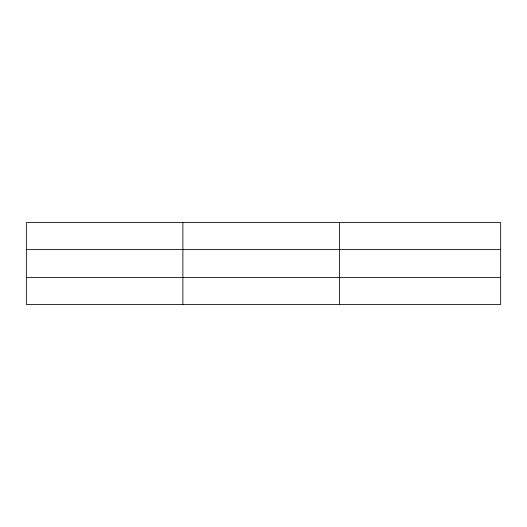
<?xml version="1.0" encoding="UTF-8"?>
<svg xmlns="http://www.w3.org/2000/svg" width="527" height="527" viewBox="0 0 527 527"><rect width="100%" height="100%" fill="white"/><g stroke="black" fill="none" stroke-linecap="round" stroke-linejoin="round"><path stroke-width="0.79" d="M182.869 304.415L182.869 222.585M339.388 304.415L339.388 222.585M500.65 249.587L500.65 222.585L26.35 222.585L26.35 304.415L500.65 304.415L500.65 249.587L26.35 249.587M26.35 277.413L500.65 277.413"/></g></svg>
